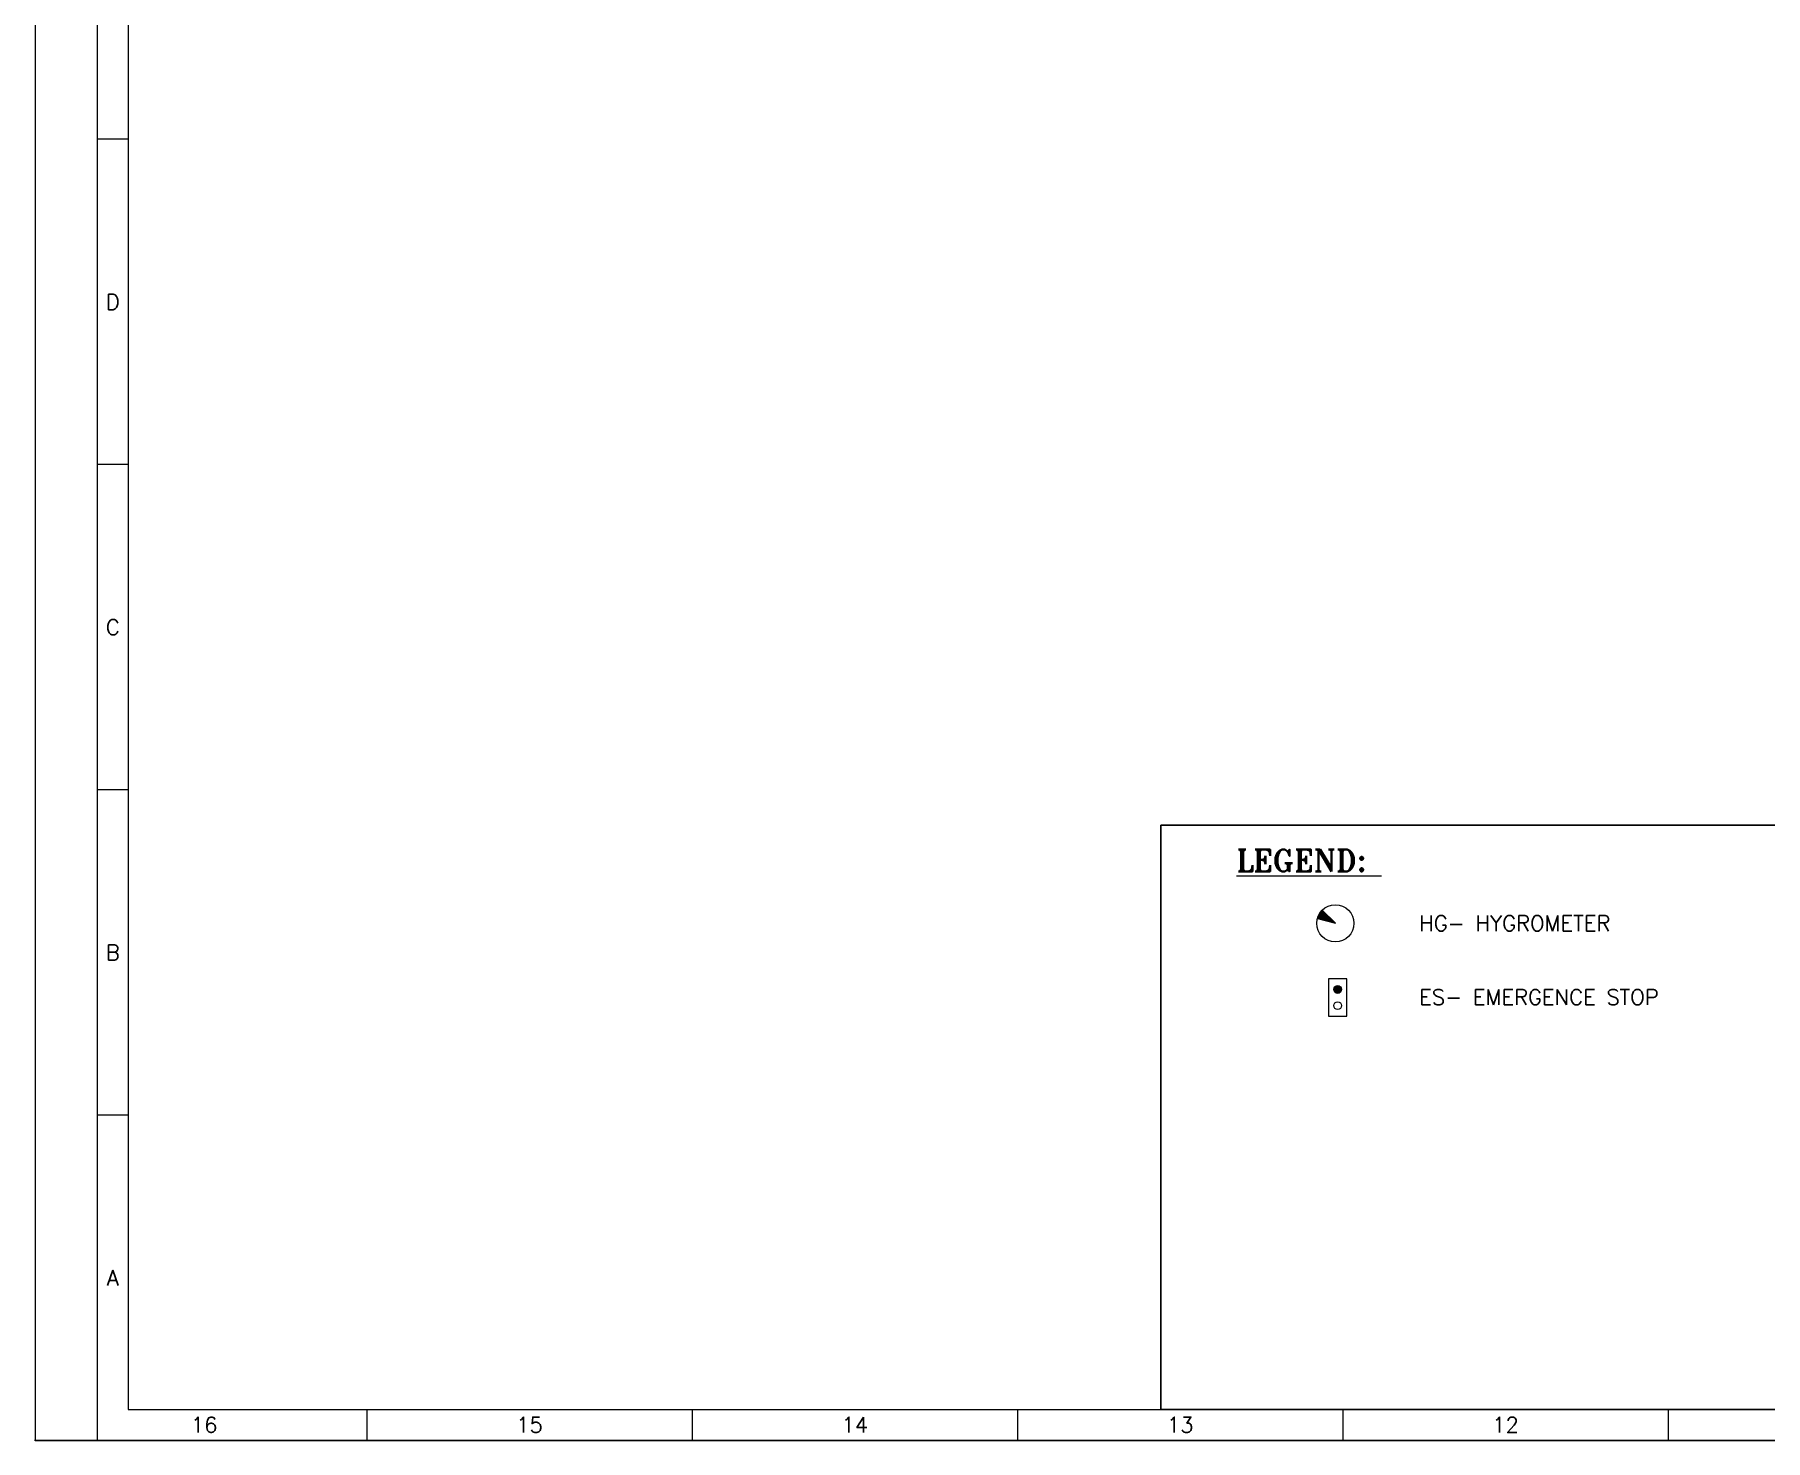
# Model space of a CAD drawing. Header units: millimetres. Extents: x -131970 to 468030, y -148196 to 152489.
# Drawn here: x 41065 to 68991, y 93089 to 115779 of the extents above; entities that cross this region are included whole.
import ezdxf
from ezdxf.enums import TextEntityAlignment as Align
from ezdxf.xclip import XClip

# ---------------------------------------------------------------- set-up
doc = ezdxf.new("R2010")
doc.units = ezdxf.units.MM
doc.header["$LTSCALE"] = 500
doc.header["$XCLIPFRAME"] = 2
doc.linetypes.add('BUILDING PLAN$0$HIDDEN', pattern=[0.375, 0.25, -0.125])
doc.linetypes.add('BUILDING PLAN$1$CENTER', pattern=[2, 1.25, -0.25, 0.25, -0.25])
doc.layers.get('0').update_dxf_attribs({"linetype": 'CONTINUOUS'})
for name, color, linetype, lineweight in [('0 DIMENSION', 1, 'CONTINUOUS', 13), ('0 PANEL', 110, 'CONTINUOUS', 18), ('0 TEXT', 7, 'CONTINUOUS', 20), ('TEMPLATE', 7, 'CONTINUOUS', 20)]:
    doc.layers.add(name, color=color, linetype=linetype, lineweight=lineweight)
for name, color, linetype in [('BUILDING PLAN$0$CL', 1, 'BUILDING PLAN$1$CENTER'), ('BUILDING PLAN$0$DIMTEXT', 7, 'CONTINUOUS'), ('BUILDING PLAN$0$LAYER1', 1, 'CONTINUOUS')]:
    doc.layers.add(name, color=color, linetype=linetype)
doc.styles.add('RMT', font='romant.shx')
doc.styles.add('ROMANS', font='romans.shx')

# ---------------------------------------------------------------- blocks, each defined once
blk = doc.blocks.new('BUILDING PLAN')
at = {"color": 2, "linetype": 'BUILDING PLAN$0$HIDDEN', "lineweight": 20, "ltscale": 500}
blk.add_line((-32968.5, -18.4), (-32968.5, -34805.4), dxfattribs=at)
at = {"color": 2, "linetype": 'BUILDING PLAN$0$HIDDEN', "lineweight": 20}
blk.add_line((-32718.5, -15935.4), (-32718.5, -34287), dxfattribs=at)
at = {"color": 9, "linetype": 'ByBlock', "lineweight": -2}
blk.add_lwpolyline([(76653.2, 0), (76653.2, -34787), (-46749.3, -34807.7), (-46749.3, -20.7)], close=True, dxfattribs=at)
at = {"color": 2, "linetype": 'BUILDING PLAN$0$HIDDEN', "lineweight": 20, "ltscale": 500}
blk.add_lwpolyline([(-31968.5, -34805.2), (-31968.5, -18.2), (-31968.5, -18.2), (-31968.5, -34805.2)], close=True, dxfattribs=at)
at = {"layer": 'BUILDING PLAN$0$CL', "lineweight": 9, "ltscale": 500}
blk.add_line((-30967.5, 0), (-30967.5, -34805), dxfattribs=at)
at = {"layer": 'BUILDING PLAN$0$CL', "color": 8, "lineweight": 9, "ltscale": 500}
blk.add_line((-24967.5, 0), (-24967.5, -34804), dxfattribs=at)
at = {"layer": 'BUILDING PLAN$0$DIMTEXT', "linetype": 'Continuous', "lineweight": 9}
blk.add_line((-31468.5, -18.1), (-31468.5, -34805.1), dxfattribs=at)
at = {"layer": 'BUILDING PLAN$0$LAYER1', "linetype": 'BUILDING PLAN$1$CENTER', "ltscale": 0.0625}
blk.add_line((-39767.5, -19.5), (-39767.5, -34806.5), dxfattribs=at)
blk = doc.blocks.new('FRAME A1')
blk.add_line((-889.843704, 6.084145), (-889.943704, 6.084145))
at = {"color": 7}
blk.add_lwpolyline([(-874.843704, 11.084145), (-53.843704, 11.084145), (-53.843704, 595.084145), (-874.843704, 595.084145)], close=True, dxfattribs=at)
at = {"layer": 'TEMPLATE', "color": 5}
for p, q in [((-879.843704, 600.084145), (-879.843704, 6.084145)), ((-889.843704, 426.084145), (-889.843704, 6.084145)), ((-295.843704, 6.084145), (-889.843704, 6.084145))]:
    blk.add_line(p, q, dxfattribs=at)
at = {"layer": 'TEMPLATE'}
for p, q in [((-874.843704, 216.084145), (-879.843704, 216.084145)), ((-874.843704, 163.584145), (-879.843704, 163.584145)), ((-874.843704, 111.084145), (-879.843704, 111.084145)), ((-874.843704, 58.584145), (-879.843704, 58.584145)), ((-836.343704, 11.084145), (-836.343704, 6.084145)), ((-783.843704, 11.084145), (-783.843704, 6.084145)), ((-731.343704, 11.084145), (-731.343704, 6.084145)), ((-678.843704, 11.084145), (-678.843704, 6.084145)), ((-626.343704, 11.084145), (-626.343704, 6.084145))]:
    blk.add_line(p, q, dxfattribs=at)
at = {"layer": 'TEMPLATE', "color": 5}
blk.add_lwpolyline([(-889.843704, 6.084145), (-48.843704, 6.084145), (-48.843704, 600.084145), (-889.843704, 600.084145)], close=True, dxfattribs=at)
at = {"layer": 'TEMPLATE', "ltscale": 50, "style": 'ROMANS'}
for s, p in [('D', (-877.343704, 189.834145)), ('C', (-877.343704, 137.334145)), ('B', (-877.343704, 84.834145)), ('A', (-877.343704, 32.334145)), ('16', (-862.593704, 8.584145)), ('15', (-810.093704, 8.584145)), ('14', (-757.593704, 8.584145)), ('13', (-705.093704, 8.584145)), ('12', (-652.593704, 8.584145))]:
    blk.add_text(s, height=2.5, dxfattribs=at).set_placement(p, align=Align.MIDDLE_CENTER)
blk = doc.blocks.new('HG')
at = {"linetype": 'ByBlock'}
h = blk.add_hatch(color=6, dxfattribs=at)
h.dxf.hatch_style = 1
h.paths.add_polyline_path([(-212, 212, 0.131652), (-290, 78), (0, 0)])
at = {"color": 6, "linetype": 'ByBlock'}
for p in [(-290, 78), (-212, 212)]:
    blk.add_line(p, (0, 0), dxfattribs=at)
blk.add_circle((0, 0), 300, dxfattribs=at)
blk = doc.blocks.new('ES')
at = {"linetype": 'ByBlock'}
h = blk.add_hatch(color=6, dxfattribs=at)
h.dxf.hatch_style = 1
h.paths.add_polyline_path([(-62, 0, 1), (62, 0, 1)])
at = {"color": 6, "linetype": 'ByBlock'}
blk.add_lwpolyline([(-170, -149), (430, -149), (430, 151), (-170, 151)], close=True, dxfattribs=at)
for centre in [(0, 0), (260, 0)]:
    blk.add_circle(centre, 62.5, dxfattribs=at)

msp = doc.modelspace()

# ---------------------------------------------------------------- linework, layer by layer
at = {"linetype": 'ByBlock'}
msp.add_lwpolyline([(59238.489, 103017.779), (72674.818, 103017.779), (72674.818, 93589.082), (59238.489, 93589.082)], close=True, dxfattribs=at)

# ---------------------------------------------------------------- block references
at = {"layer": '0 DIMENSION', "linetype": 'ByBlock'}
ref = msp.add_blockref('BUILDING PLAN', (90000, 145500), dxfattribs=at)
XClip(ref).set_block_clipping_path([(-40296.2847446482, -27160.9180562167), (34674.8181025925, 6489.0819437833)])
msp.add_blockref('HG', (62052.717, 101435.114), dxfattribs=at)
at = {"layer": '0 DIMENSION', "linetype": 'ByBlock', "rotation": 270}
msp.add_blockref('ES', (62088.981, 100366.805), dxfattribs=at)

# ---------------------------------------------------------------- texts
at = {"layer": '0 PANEL', "color": 7, "style": 'ROMANS'}
for s, p in [('HG- HYGROMETER', (63404.083, 101310.114)), ('ES- EMERGENCE STOP', (63404.083, 100118.754))]:
    msp.add_text(s, height=250, dxfattribs=at).set_placement(p)
at = {"layer": '0 TEXT', "style": 'RMT'}
msp.add_text('%%ULEGEND: ', height=350, dxfattribs=at).set_placement((61628.716, 102448.619), align=Align.MIDDLE_CENTER)

# ---------------------------------------------------------------- next in the draw order: block references
at = {"layer": '0 DIMENSION', "linetype": 'ByBlock', "xscale": 100, "yscale": 100}
msp.add_blockref('FRAME A1', (130059.189, 92480.667), dxfattribs=at)

doc.saveas('drawing.dxf')
